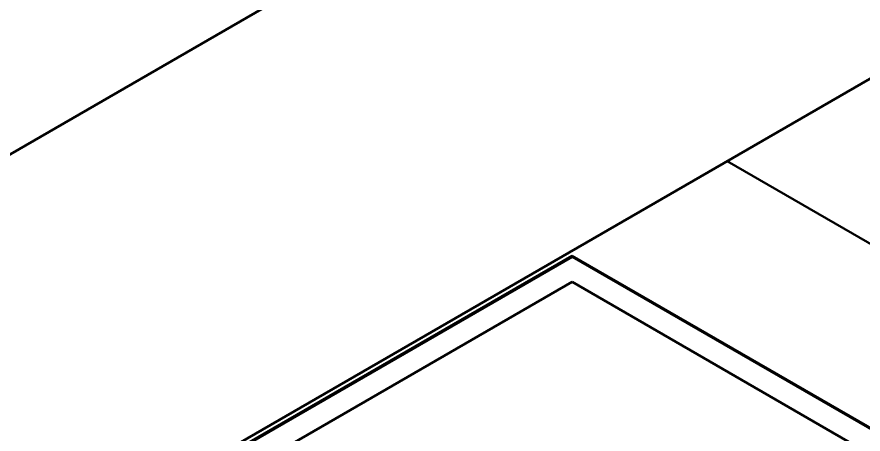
# Model space of a CAD drawing. Header units: millimetres. Extents: x 0 to 841, y 0 to 594.
# Drawn here: x 131.88 to 138.44, y 222.17 to 225.41 of the extents above; entities that cross this region are included whole.
import ezdxf

# ---------------------------------------------------------------- set-up
doc = ezdxf.new("R2010")
doc.units = ezdxf.units.MM
doc.layers.add('Visible (ISO)', color=7, linetype='Continuous', lineweight=50)

msp = doc.modelspace()

# ---------------------------------------------------------------- linework, layer by layer
at = {"layer": 'Visible (ISO)'}
for p, q in [((126.1094, 221.0419), (145.2856, 232.1133)), ((128.5364, 219.1772), (139.8964, 225.7359)), ((141.4873, 221.9187), (137.3861, 224.2866)), ((136.1832, 223.5544), (129.8861, 219.9188)), ((136.1832, 223.5463), (129.8932, 219.9147)), ((139.2449, 221.7867), (136.1832, 223.5544)), ((136.1832, 223.5463), (136.1832, 223.5544)), ((139.2379, 221.7826), (136.1832, 223.5463)), ((136.1832, 223.3503), (130.2397, 219.9188)), ((138.8914, 221.7867), (136.1832, 223.3503))]:
    msp.add_line(p, q, dxfattribs=at)

doc.saveas('drawing.dxf')
